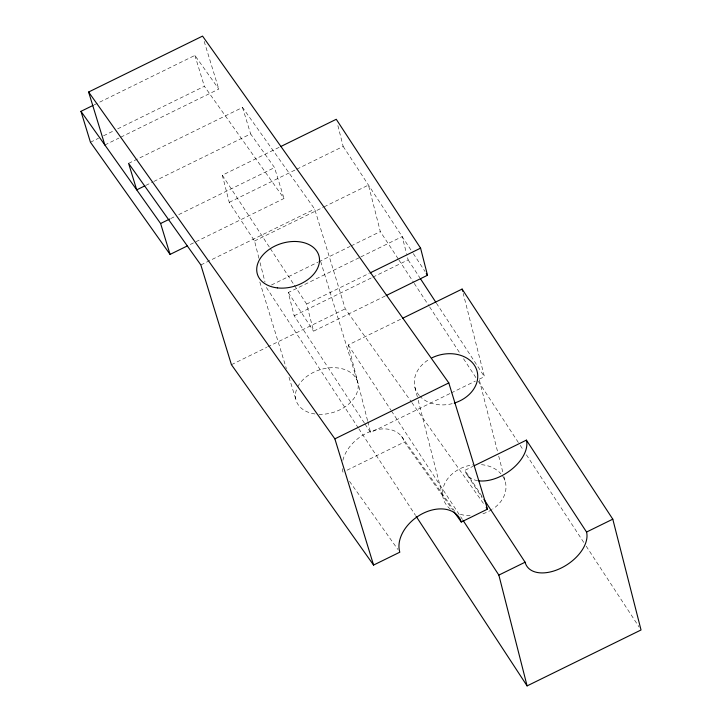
<?xml version="1.0" encoding="UTF-8"?>
<svg xmlns="http://www.w3.org/2000/svg" width="722" height="722" viewBox="0 0 722 722"><rect width="100%" height="100%" fill="white"/><g stroke="black" fill="none" stroke-linecap="round" stroke-linejoin="round"><path stroke-width="0.54" stroke-dasharray="3.61 2.71" d="M94.068 104.907L194.895 55.413L218.784 89.068L119.978 137.568M90.44 142.243L98.499 138.281M103.544 135.808L113.625 130.862M117.659 128.877L204.362 86.315L284.008 198.478L188.225 245.498M104.852 144.996L118.968 138.064M128.588 163.38L242.52 107.452L314.675 209.073L345.26 308.808L411.161 401.622M145.79 185.41L152.847 181.944M153.849 181.448L250.642 133.931L274.531 167.585L284.008 198.478M258.945 258.296L254.541 240.995L229.244 202.34L222.331 175.211L279.802 147.008M170.69 218.558L174.724 216.582M178.749 214.605L274.531 167.585M229.244 202.34L295.785 169.679M296.796 169.183L343.176 146.413L337.373 123.633M200.851 264.956L314.675 209.073M254.541 240.995L323.104 207.34M324.106 206.844L368.473 185.067L380.323 231.572L398.201 258.882M271.427 285.019L317.815 262.257M318.817 261.761L350.08 246.419M351.082 245.922L380.323 231.572M364.42 423.11L294.188 315.785L288.268 292.536L359.854 257.393M360.856 256.897L402.199 236.608L406.513 253.521M385.151 296.047L313.556 331.19L306.642 304.061L369.159 273.376M294.188 315.785L371.83 277.672M372.832 277.185L408.129 259.857L406.784 254.577M231.428 364.691L266.689 347.381M267.691 346.885L345.26 308.808M367.552 420.628L348.257 344.954L401.658 318.754M365.034 424.049L370.585 432.523L450.167 393.454M451.178 392.967L475.356 381.099M479.381 379.122L484.417 376.649L463.199 293.403M347.029 470.202L404.455 442.008L452.784 510.066M482.125 496.556L464.941 470.302L473.009 466.34M411.811 402.542L484.895 505.463M401.522 436.359L454.418 510.851M349.529 481.375L397.849 549.433M343.176 146.413L412.686 252.637M413.309 253.575L425.023 271.49M408.129 259.857L419.816 277.753M436.431 303.186L484.417 376.649M398.815 259.83L413.607 282.428M414.229 283.376L429.021 305.975M429.635 306.922L460.446 354.015M463.533 358.726L477.711 380.386M478.325 381.324L519.614 444.427M520.237 445.375L523.315 450.086M526.401 454.788L583.719 542.384M586.183 546.148L639.187 627.147M467.369 475.202L482.097 497.711M348.257 344.954L390.846 410.033M391.468 410.98L462.441 519.443M222.331 175.211L269.721 247.637M270.335 248.576L293.719 284.315M294.332 285.253L306.642 304.061M288.268 292.536L313.556 331.19M266.391 287.491L358.22 427.83M358.843 428.778L415.547 515.427M320.667 261.49L357.733 382.362M242.52 107.452L250.642 133.931M204.173 41.398L218.784 89.068M194.895 55.413L204.362 86.315M259.812 282.013L286.381 368.653M288.999 377.209L295.894 399.672M479.345 380.07L497.62 451.764M498.731 456.114L502.882 472.414M503.992 476.755L505.373 482.188M414.879 387.245L417.93 399.194M418.2 400.277L443.127 498.054M367.823 421.711L370.585 432.523M260.046 262.618L265.01 282.085M502.711 476.15A32.12 25.135 -14.3 0 1 492.756 509.028M491.899 509.588A32.12 25.135 -14.3 0 1 481.466 514.208M470.139 515.734A32.12 25.135 -14.3 0 1 458.65 513.757M450.402 509.172A32.12 25.135 -14.3 0 1 445.131 482.783A32.12 25.135 -14.3 0 1 473.199 464.797M481.448 464.661A32.12 25.135 -14.3 0 1 500.96 473.84M477.72 480.681A34.692 20.857 -33.2 0 1 464.941 470.302M452.216 403.661A32.12 25.135 -14.3 0 1 419.96 396.324M419.302 395.593A32.12 25.135 -14.3 0 1 429.238 359.303M342.995 472.179A34.692 24.295 -35.4 0 1 342.147 466.656M342.869 460.338A34.692 24.295 -35.4 0 1 373.445 430.502A34.692 24.295 -35.4 0 1 404.455 442.008M297.726 386.821A32.12 22.337 -17 0 1 337.309 367.895A32.12 22.337 -17 0 1 356.839 393.129A32.12 22.337 -17 0 1 319.016 414.329M314.991 413.977A32.12 22.337 -17 0 1 296.868 388.68"/><path stroke-width="1.08" d="M104.852 144.996L88.616 92.028L202.548 36.1L448.804 382.922L487.503 509.145L461.268 522.024A34.692 24.295 -35.4 0 0 423.227 513.27A34.692 24.295 -35.4 0 0 399.808 552.195L373.572 565.073L231.428 364.691L200.851 264.956L128.588 163.38L136.711 189.859L144.779 185.897M187.215 245.994L170.076 254.406L90.44 142.243L80.963 111.341L93.066 105.403M280.813 146.512L336.262 119.292L420.583 248.142L427.496 275.262L386.153 295.551M80.963 111.341L160.609 223.513L169.679 219.055M370.169 272.88L420.583 248.142M402.659 318.258L462.098 289.08L612.788 519.163L641.037 629.972L527.096 685.9L416.161 516.365M88.616 92.028L334.873 438.85L448.804 382.922M474.011 465.843L526.41 440.131L586.553 532.042A34.692 20.857 -33.2 0 1 561.156 568.052A34.692 20.857 -33.2 0 1 525.093 562.212L498.857 575.091L527.096 685.9M586.553 532.042L612.788 519.163M486.195 507.304L487.503 509.145M454.084 511.907L461.268 522.024M426.26 273.376L427.496 275.262M420.43 278.692L435.817 302.238M483.966 499.371L525.093 562.212M463.055 520.381L498.857 575.091M334.873 438.85L373.572 565.073M160.609 223.513L170.076 254.406M462.098 289.08L462.649 291.246M526.41 440.131A34.692 20.857 -33.2 0 1 512.855 468.361A34.692 20.857 -33.2 0 1 478.677 480.816M431.955 357.832A32.12 25.135 -14.3 0 1 475.708 367.516A32.12 25.135 -14.3 0 1 454.228 403.102M277.374 287.897A32.12 22.337 -17 0 0 319.034 256.139A32.12 22.337 -17 0 0 267.925 250.353A32.12 22.337 -17 0 0 277.374 287.897"/></g></svg>
